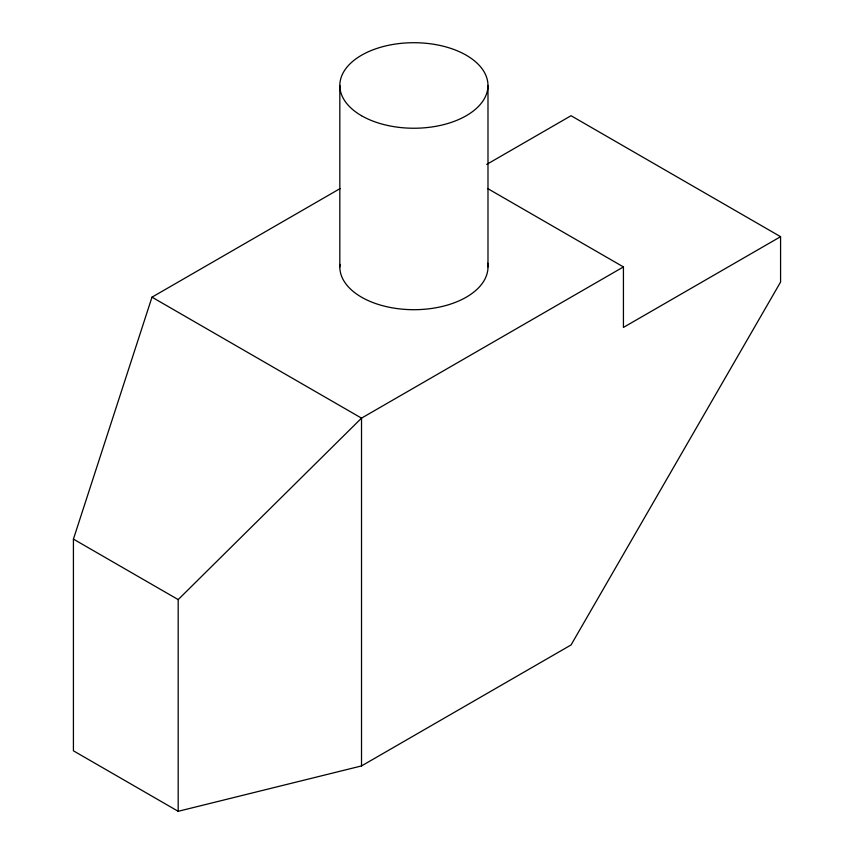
<?xml version="1.0" encoding="UTF-8"?>
<svg xmlns="http://www.w3.org/2000/svg" width="854" height="854" viewBox="0 0 854 854"><rect width="100%" height="100%" fill="white"/><g stroke="black" fill="none" stroke-linecap="round" stroke-linejoin="round"><path stroke-width="1.28" d="M486.705 164.416L571.048 115.717L780.577 236.686L780.577 282.055L571.048 644.962L361.52 765.931L178.187 811.3L73.423 750.815L73.423 539.109L151.991 297.171L340.063 188.595M178.187 811.3L178.187 599.593L361.52 418.14L623.431 266.928L623.431 327.413L780.577 236.686M487.581 188.499L623.431 266.928M151.991 297.171L361.52 418.14L361.52 765.931M73.423 539.109L178.187 599.593M487.986 85.475L487.986 266.928M339.828 85.475L339.828 266.928M487.709 263.213A74.085 42.775 0 0 1 414.98 309.692A74.085 42.775 0 0 1 339.945 264.452M361.52 115.717A74.085 42.775 0 0 0 485.456 96.534A74.085 42.775 0 0 0 394.729 44.162A74.085 42.775 0 0 0 361.52 115.717"/></g></svg>
